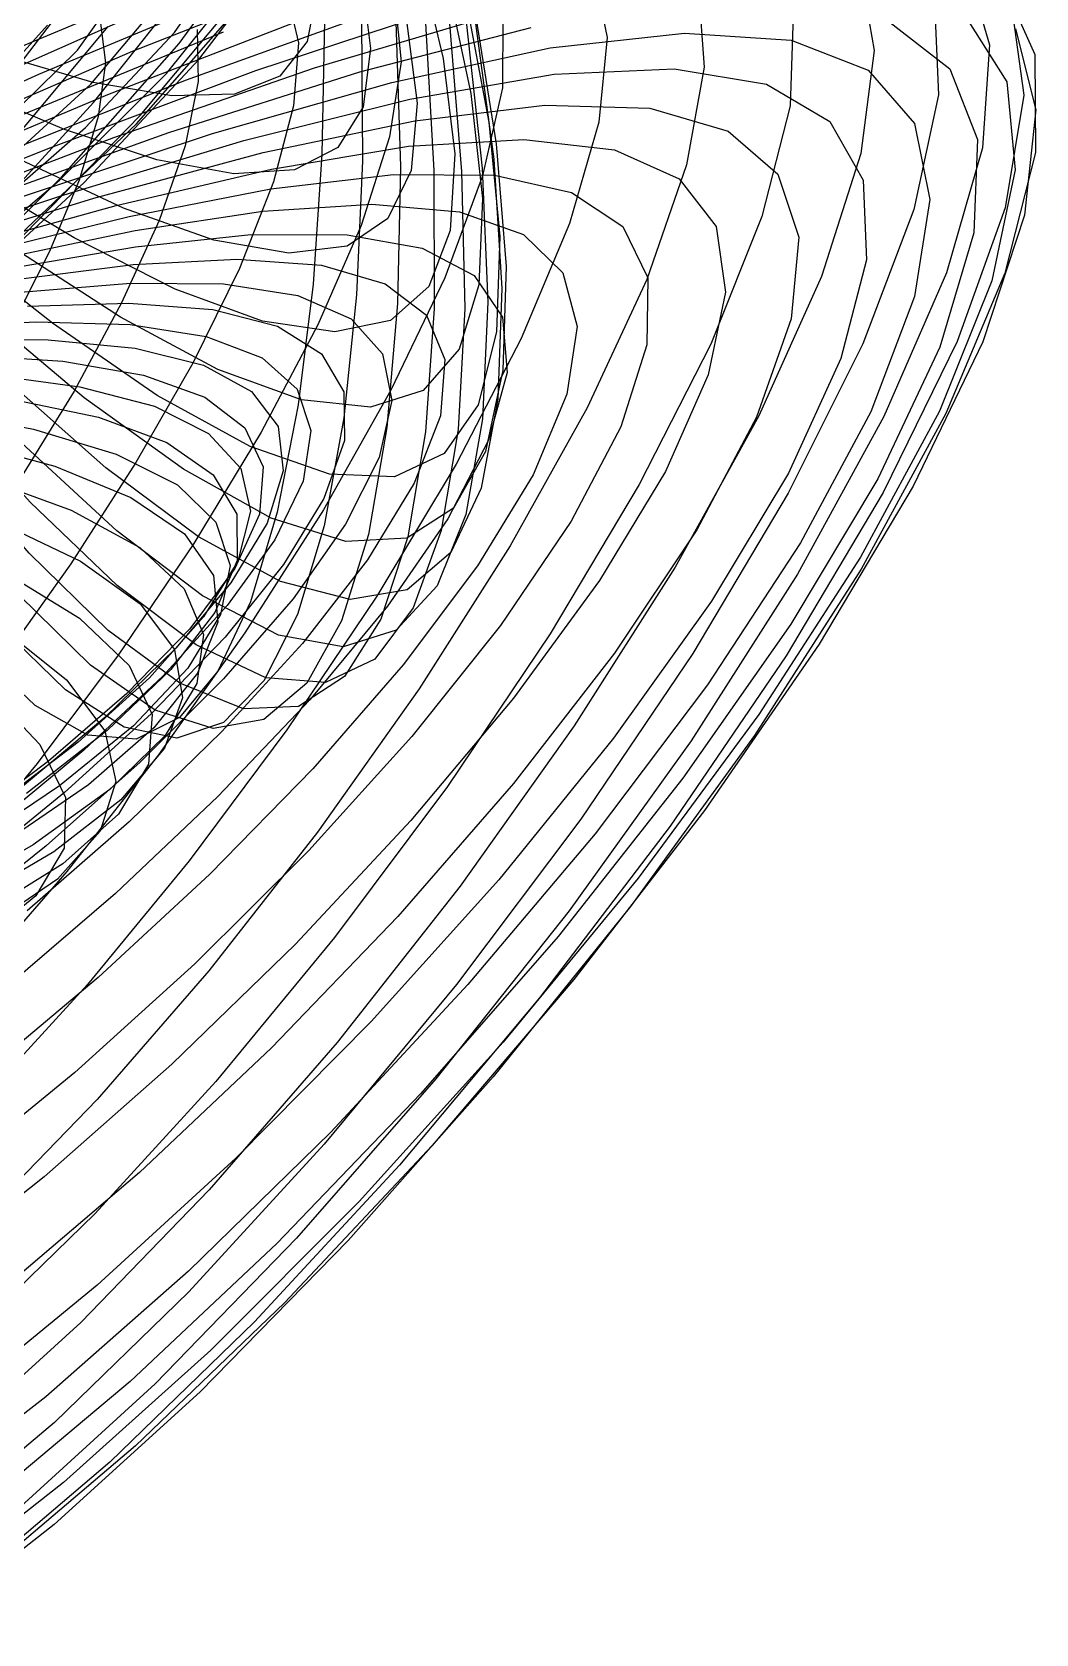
# Model space of a CAD drawing. Header units: metres. Extents: x 6 to 209, y 2 to 206.
# Drawn here: x 150.9 to 209.5, y 10.9 to 104.3 of the extents above; entities that cross this region are included whole.
import ezdxf

# ---------------------------------------------------------------- set-up
doc = ezdxf.new("R2010")
doc.units = ezdxf.units.M

msp = doc.modelspace()

# ---------------------------------------------------------------- linework, layer by layer
for points in [[(62.4174, 113.2584), (56.2845, 103.6668), (51.2834, 94.5869), (47.6299, 86.3109), (45.5036, 79.0936), (45.0411, 73.1434), (46.3307, 68.6157), (49.4085, 65.6075), (54.2561, 64.1549), (60.801, 64.2318), (68.9177, 65.7522), (78.4314, 68.5732), (89.1231, 72.5015), (100.7365, 77.3006), (112.9855, 82.7003), (125.5637, 88.4067), (138.1538, 94.1143), (150.4378, 99.5169), (162.1072, 104.3199)], [(83.2952, 113.8), (77.4455, 101.9018), (72.2215, 90.5877), (67.9019, 80.1321), (64.7311, 70.7831), (62.9093, 62.7541), (62.5847, 56.2177), (63.8478, 51.3005), (66.727, 48.0792), (71.1874, 46.579), (77.1312, 46.7732), (84.4006, 48.585), (92.7831, 51.8908), (102.0185, 56.5247), (111.8077, 62.2854), (121.8233, 68.943), (131.7209, 76.2477), (141.151, 83.9388), (149.7716, 91.7537), (157.2606, 99.4374), (163.3265, 106.7512)], [(81.9085, 113.2507), (77.0222, 101.0841), (72.7123, 89.5521), (69.2327, 78.9448), (66.8049, 69.5229), (65.6091, 61.5096), (65.7773, 55.0833), (67.3875, 50.3725), (70.4606, 47.452), (74.9586, 46.3411), (80.786, 47.0036), (87.7919, 49.3496), (95.7754, 53.2396), (104.4924, 58.4897), (113.6634, 64.8785), (122.9839, 72.1553), (132.1343, 80.0492), (140.7917, 88.2788), (148.6412, 96.5621), (155.3867, 104.6265)], [(60.1661, 111.4827), (53.8759, 102.0558), (48.8548, 93.2155), (45.3217, 85.2379), (43.4536, 78.3589), (43.3791, 72.7656), (45.1733, 68.5911), (48.8541, 65.9097), (54.3815, 64.7351), (61.6576, 65.0208), (70.5295, 66.6626), (80.7939, 69.503), (92.2028, 73.3378), (104.472, 77.9244), (117.2895, 82.991), (130.3256, 88.2476), (143.2438, 93.3972), (155.7112, 98.147), (167.4095, 102.2203), (178.0448, 105.3666)], [(74.0183, 111.8718), (69.0396, 103.9035), (64.8927, 96.28), (61.754, 89.252), (59.7738, 83.0427), (59.071, 77.8395), (59.7286, 73.7879), (61.7897, 70.9865), (65.2556, 69.484), (70.0851, 69.2774), (76.1951, 70.313), (83.4625, 72.4883), (91.7281, 75.6565), (100.801, 79.6321), (110.4645, 84.1977), (120.4828, 89.1132), (130.6086, 94.1239), (140.5905, 98.9712), (150.1812, 103.4018), (159.1453, 107.1777)], [(170.1589, 104.9733), (170.2139, 96.7951), (169.8734, 88.9777), (169.1301, 81.7987), (167.9802, 75.513), (166.4243, 70.3436), (164.4673, 66.4738), (162.1192, 64.0406), (159.3947, 63.1297), (156.3139, 63.7726), (152.9018, 65.9453), (149.1887, 69.5692), (145.2097, 74.5135), (141.0043, 80.6004), (136.6161, 87.6109), (132.092, 95.2928), (127.4821, 103.3693), (122.838, 111.5493)], [(59.1478, 110.6599), (53.145, 101.0331), (48.3861, 92.0252), (45.0828, 83.921), (43.4066, 76.9642), (43.4822, 71.3489), (45.3831, 67.2129), (49.1275, 64.6341), (54.6774, 63.6274), (61.9387, 64.1455), (70.7641, 66.0811), (80.9567, 69.2713), (92.2765, 73.5046), (104.4472, 78.5287), (117.1656, 84.0609), (130.1104, 89.7986), (142.953, 95.4313), (155.3681, 100.6522), (167.0432, 105.1706)], [(69.1591, 110.3102), (64.0332, 101.8787), (59.8714, 93.9059), (56.8559, 86.6507), (55.1385, 80.3391), (54.8352, 75.1567), (56.0215, 71.2422), (58.7288, 68.6829), (62.9428, 67.512), (68.6032, 67.7078), (75.6051, 69.1948), (83.8015, 71.847), (93.0079, 75.4932), (103.0077, 79.9233), (113.5589, 84.8965), (124.4015, 90.1508), (135.2658, 95.4125), (145.8813, 100.4074), (155.9844, 104.8706)], [(82.6401, 111.0085), (76.5547, 100.1478), (71.1939, 89.884), (66.8294, 80.4566), (63.6957, 72.0797), (61.9803, 64.9354), (61.8172, 59.1683), (63.2807, 54.8813), (66.3827, 52.1328), (71.0712, 50.9352), (77.232, 51.2555), (84.6919, 53.0167), (93.2249, 56.1013), (102.5592, 60.3557), (112.3869, 65.5962), (122.3746, 71.6156), (132.1752, 78.1907), (141.44, 85.0905), (149.8307, 92.0842), (157.0322, 98.9492), (162.7633, 105.4791)], [(80.8216, 109.4084), (75.429, 97.444), (70.7457, 86.1857), (67.0342, 75.9087), (64.5198, 66.8573), (63.3815, 59.2375), (63.7448, 53.2106), (65.6766, 48.8886), (69.1821, 46.3305), (74.2043, 45.5418), (80.6247, 46.4745), (88.2678, 49.0296), (96.9064, 53.061), (106.2694, 58.3814), (116.0511, 64.7691), (125.9216, 71.9761), (135.539, 79.7374), (144.5606, 87.78), (152.6555, 95.8328), (159.5163, 103.636), (164.8705, 110.9504)], [(173.888, 104.8191), (174.3826, 96.2223), (174.3958, 88.1826), (173.8982, 80.9826), (172.8677, 74.8739), (171.2902, 70.0682), (169.161, 66.7299), (166.4849, 64.9701), (163.2774, 64.8427), (159.5644, 66.3428), (155.3825, 69.4066), (150.7783, 73.9139), (145.8078, 79.6922), (140.5356, 86.5234), (135.0333, 94.151), (129.3784, 102.2898), (123.6522, 110.6358)], [(79.8665, 106.4826), (74.1695, 95.3027), (69.2937, 84.8516), (65.4989, 75.3753), (63.004, 67.0903), (61.9785, 60.1761), (62.5351, 54.7704), (64.7258, 50.9647), (68.5388, 48.802), (73.8988, 48.2762), (80.6686, 49.3328), (88.6541, 51.8715), (97.61, 55.75), (107.2489, 60.7901), (117.2507, 66.7834), (127.2739, 73.5), (136.9674, 80.6958), (145.9833, 88.1218), (153.9889, 95.5326), (160.6784, 102.6953), (165.7847, 109.3971)], [(82.3946, 109.4918), (76.3359, 100.1028), (71.0665, 91.2748), (66.84, 83.2036), (63.8711, 76.0626), (62.3274, 69.9977), (62.323, 65.1226), (63.9141, 61.5162), (67.0958, 59.2201), (71.8023, 58.2381), (77.9086, 58.5363), (85.2344, 60.0451), (93.5502, 62.6623), (102.5851, 66.2566), (112.036, 70.6729), (121.5785, 75.7379), (130.8776, 81.2665), (139.6005, 87.0683), (147.4272, 92.9542), (154.063, 98.7432), (159.2485, 104.2685), (162.7691, 109.3834)], [(82.7735, 109.322), (76.9804, 101.6314), (72.0027, 94.4246), (68.067, 87.8511), (65.3617, 82.0419), (64.0295, 77.1066), (64.1625, 73.1294), (65.7979, 70.1675), (68.9165, 68.2495), (73.443, 67.375), (79.2478, 67.515), (86.1521, 68.6135), (93.9329, 70.5901), (102.3315, 73.3427), (111.0619, 76.7516), (119.8211, 80.684), (128.2994, 84.9988), (136.1917, 89.5513), (143.2081, 94.1987), (149.0845, 98.805), (153.5917, 103.2451), (156.5439, 107.4099)], [(176.258, 104.9208), (177.1857, 96.3692), (177.5241, 88.5531), (177.2237, 81.7423), (176.2468, 76.1686), (174.5688, 72.0176), (172.1802, 69.4221), (169.0867, 68.4579), (165.3109, 69.1407), (160.8914, 71.4262), (155.8828, 75.2115), (150.3548, 80.339), (144.3902, 86.6026), (138.0838, 93.7544), (131.5394, 101.5146), (124.8678, 109.581)], [(64.46, 108.3863), (59.2762, 99.6033), (55.1896, 91.3967), (52.3851, 84.0289), (51.0129, 77.7246), (51.1829, 72.6633), (52.9601, 68.9733), (56.3614, 66.7274), (61.3549, 65.9406), (67.8594, 66.5706), (75.7469, 68.5193), (84.8459, 71.637), (94.9467, 75.7288), (105.8076, 80.5614), (117.1624, 85.8731), (128.7291, 91.3827), (140.2182, 96.8015), (151.3425, 101.8433), (161.826, 106.2361)], [(80.0915, 109.2384), (75.7332, 97.4398), (72.0083, 86.375), (69.1489, 76.3233), (67.3531, 67.5314), (66.7769, 60.2061), (67.5282, 54.5073), (69.6621, 50.5436), (73.1783, 48.3691), (78.0202, 47.9826), (84.0771, 49.3277), (91.1869, 52.296), (99.1419, 56.7312), (107.6954, 62.4351), (116.5707, 69.1751), (125.4701, 76.6924), (134.0861, 84.7118), (142.1113, 92.9512), (149.25, 101.1316), (155.2285, 108.9868)], [(176.7351, 105.7798), (178.0176, 97.7748), (178.5929, 90.6314), (178.3967, 84.5892), (177.3817, 79.845), (175.5195, 76.5464), (172.8023, 74.7866), (169.2442, 74.6013), (164.8809, 75.9678), (159.7701, 78.806), (153.9895, 82.9817), (147.6359, 88.3114), (140.8219, 94.5696), (133.6736, 101.4966), (126.327, 108.8084)], [(175.0455, 107.7584), (176.5418, 100.7207), (177.2199, 94.5931), (177.0086, 89.5716), (175.8591, 85.8087), (173.7468, 83.4083), (170.6734, 82.4221), (166.6669, 82.8484), (161.782, 84.6323), (156.0984, 87.6683), (149.7195, 91.8042), (142.769, 96.8472), (135.3879, 102.5711), (127.7304, 108.7248)], [(173.3894, 109.203), (174.9282, 102.7554), (175.6012, 97.2097), (175.3375, 92.7375), (174.0905, 89.4679), (171.8405, 87.4831), (168.596, 86.8158), (164.3939, 87.4482), (159.2992, 89.3138), (153.4031, 92.2993), (146.8211, 96.2499), (139.6894, 100.9749), (132.1611, 106.2548)], [(56.5816, 107.8539), (50.8144, 98.347), (46.3901, 89.5557), (43.5123, 81.7527), (42.3408, 75.1663), (42.986, 69.9724), (45.504, 66.2892), (49.8941, 64.1733), (56.0979, 63.6185), (64.0003, 64.5567), (73.4331, 66.8611), (84.1796, 70.3515), (95.9812, 74.8015), (108.5457, 79.9478), (121.5563, 85.4998), (134.6818, 91.1515), (147.5871, 96.593), (159.9441, 101.5226), (171.442, 105.6583)], [(59.6464, 108.2599), (53.7778, 99.2755), (49.2353, 90.9443), (46.2226, 83.521), (44.8997, 77.2184), (45.3766, 72.2004), (47.709, 68.5767), (51.8955, 66.3996), (57.8771, 65.6626), (65.5383, 66.3021), (74.7105, 68.1997), (85.1772, 71.1879), (96.6805, 75.0567), (108.929, 79.5621), (121.6079, 84.4356), (134.3882, 89.3949), (146.9379, 94.1545), (158.9323, 98.4375), (170.0649, 101.9856), (180.0567, 104.5695)], [(79.3208, 104.9361), (73.5621, 95.0327), (68.7013, 85.826), (64.9843, 77.523), (62.614, 70.3037), (61.7429, 64.3153), (62.4662, 59.6684), (64.8187, 56.4332), (68.7722, 54.6385), (74.2365, 54.2707), (81.0619, 55.2755), (89.0441, 57.5597), (97.9311, 60.9956), (107.4315, 65.4254), (117.225, 70.6672), (126.9734, 76.5219), (136.3324, 82.7801), (144.9639, 89.2294), (152.5479, 95.6622), (158.794, 101.8829), (163.4518, 107.7143)], [(78.721, 105.1173), (73.8483, 93.2786), (69.7535, 82.2611), (66.6801, 72.3351), (64.8316, 63.7367), (64.3638, 56.6599), (65.3787, 51.251), (67.9196, 47.6044), (71.9696, 45.7599), (77.4509, 45.702), (84.2274, 47.3615), (92.1091, 50.618), (100.8581, 55.3052), (110.1969, 61.2171), (119.818, 68.1152), (129.3945, 75.7379), (138.5914, 83.8094), (147.0779, 92.0496), (154.5387, 100.1841), (160.6856, 107.9537)], [(168, 105), (167.8514, 97.1633), (167.3402, 89.5928), (166.4696, 82.5581), (165.2453, 76.3101), (163.6757, 71.0722), (161.7719, 67.0323), (159.5477, 64.3359), (157.0196, 63.0812), (154.2069, 63.3151), (151.1317, 65.032), (147.8187, 68.1734), (144.295, 72.63), (140.5905, 78.2459), (136.737, 84.8233), (132.7686, 92.1303), (128.7212, 99.9084), (124.6321, 107.8821)], [(170.1325, 107.7079), (170.6907, 103.35), (170.2486, 99.9401), (168.7702, 97.5628), (166.2497, 96.2613), (162.7123, 96.0368), (158.2142, 96.8486), (152.8408, 98.6164), (146.7047, 101.2234), (139.9424, 104.5211)], [(199.2453, 107.9033), (200.0644, 103.2219), (199.2831, 97.2156), (196.9907, 90.0453), (193.3202, 81.9211), (188.4434, 73.0955), (182.5644, 63.8545), (175.912, 54.5077), (168.7316, 45.3781), (161.2762, 36.79), (153.7977, 29.058), (146.5377, 22.4757)], [(183.7036, 107.7779), (184.4939, 103.9739), (184.0008, 99.0533), (182.2926, 93.1475), (179.4723, 86.4293), (175.6746, 79.1074), (171.0597, 71.4188), (165.8084, 63.6211), (160.1148, 55.9833), (154.1801, 48.7767), (148.2046, 42.2648)], [(205.4314, 108.14), (206.7892, 103.565), (206.3741, 97.552), (204.2701, 90.2556), (200.611, 81.8843), (195.5746, 72.6937), (189.3767, 62.9779), (182.2626, 53.059), (174.4983, 43.2764), (166.3612, 33.9747), (158.13, 25.4911), (150.0749, 18.1442)], [(60.1087, 106.1478), (54.9653, 97.1445), (51.0485, 88.8343), (48.5424, 81.4782), (47.5921, 75.2953), (48.2983, 70.4547), (50.7126, 67.0707), (54.8355, 65.1987), (60.6151, 64.834), (67.9483, 65.9122), (76.6837, 68.3126), (86.6254, 71.8628), (97.5393, 76.3456), (109.1605, 81.5075), (121.201, 87.0687), (133.3591, 92.7334), (145.3294, 98.2017), (156.8116, 103.1805), (167.5207, 107.3953)], [(172.1522, 104.8956), (172.4237, 96.457), (172.26, 88.4774), (171.6426, 81.239), (170.5586, 74.997), (169.0008, 69.9708), (166.9689, 66.3356), (164.4696, 64.2171), (161.5174, 63.6861), (158.1343, 64.7566), (154.3503, 67.3851), (150.203, 71.4719), (145.7371, 76.8653), (141.0037, 83.366), (136.0599, 90.7353), (130.9671, 98.7028), (125.7905, 106.9763)], [(176.1662, 106.6168), (177.5761, 99.052), (178.2213, 92.3837), (178.0331, 86.831), (176.9621, 82.5693), (174.9809, 79.7244), (172.0858, 78.3688), (168.2969, 78.5185), (163.6591, 80.1337), (158.2408, 83.1199), (152.1325, 87.332), (145.4447, 92.5796), (138.3047, 98.6343), (130.8535, 105.2383)], [(167.546, 106.6808), (166.9884, 103.7455), (165.3873, 101.7373), (162.7452, 100.6835), (159.0966, 100.5738), (154.5071, 101.3609), (149.0716, 102.9626), (142.9117, 105.2658)], [(207.5397, 107.2166), (209.4333, 102.9857), (209.457, 97.2798), (207.684, 90.238), (204.2409, 82.0557), (199.3026, 72.9776), (193.0858, 63.2898), (185.8407, 53.3099), (177.8421, 43.3758), (169.3795, 33.8341), (160.7466, 25.0276), (152.2313, 17.2835), (144.1052, 10.9012)], [(189.8063, 106.7809), (190.1489, 102.2463), (189.1155, 96.5571), (186.7945, 89.8711), (183.3113, 82.3883), (178.8235, 74.3447), (173.5148, 66.0041), (167.5885, 57.6487), (161.2601, 49.5697), (154.7496, 42.0569), (148.2738, 35.3883)], [(165.8181, 106.485), (166.4798, 103.6647), (166.2007, 99.9932), (165.0288, 95.5683), (163.0378, 90.5194), (160.3243, 85.003), (157.0039, 79.1975), (153.2074, 73.2972), (149.0757, 67.5056)], [(54.8092, 104.9493), (49.3739, 95.7097), (45.3638, 87.2681), (42.9706, 79.8805), (42.3399, 73.7561), (43.565, 69.0502), (46.6835, 65.8594), (51.6749, 64.2186), (58.4606, 64.101), (66.9058, 65.4191), (76.8232, 68.0292), (87.979, 71.7372), (100.0997, 76.3062), (112.8811, 81.4662), (125.9974, 86.9244), (139.1124, 92.3766), (151.8896, 97.5191), (164.0032, 102.0601), (175.1488, 105.7315)], [(79.4361, 104.9158), (73.8551, 96.6026), (69.206, 88.9047), (65.7114, 81.985), (63.551, 75.9838), (62.855, 71.0146), (63.6986, 67.1607), (66.099, 64.4734), (70.0144, 62.9705), (75.3447, 62.6363), (81.9351, 63.4228), (89.5805, 65.252), (98.0334, 68.0187), (107.0114, 71.5946), (116.2076, 75.8336), (125.3015, 80.5762), (133.9694, 85.6561), (141.8969, 90.9055), (148.7895, 96.1615), (154.383, 101.2712), (158.4536, 106.0973)], [(80.347, 106.2166), (75.1353, 99.5907), (70.8484, 93.4641), (67.6794, 87.9564), (65.7809, 83.1697), (65.2586, 79.186), (66.1674, 76.065), (68.5089, 73.8427), (72.2311, 72.5306), (77.2297, 72.1156), (83.3516, 72.5615), (90.3999, 73.81), (98.1407, 75.7835), (106.3112, 78.3882), (114.6287, 81.517), (122.8009, 85.0542), (130.5355, 88.8791), (137.5513, 92.8703), (143.5878, 96.9104), (148.4145, 100.8894), (151.8395, 104.7086)], [(175.2814, 104.8057), (175.9978, 96.1683), (176.1808, 88.1817), (175.7909, 81.1244), (174.7974, 75.2401), (173.1803, 70.7293), (170.9317, 67.742), (168.0561, 66.3724), (164.5715, 66.656), (160.5096, 68.5681), (155.915, 72.0247), (150.8452, 76.8861), (145.369, 82.9615), (139.5657, 90.016), (133.5228, 97.7793), (127.3341, 105.9553)], [(203.5684, 106.0062), (203.7976, 100.6346), (202.3695, 93.9456), (199.3955, 86.1248), (195.0316, 77.4066), (189.4721, 68.0659), (182.943, 58.4091), (175.6931, 48.7632), (167.9853, 39.4648), (160.0875, 30.8475), (152.2625, 23.2307), (144.7595, 16.908)], [(172.1156, 106.0224), (172.4722, 102.5565), (171.7914, 98.1823), (170.1376, 93.0205), (167.6026, 87.2255), (164.3027, 80.9798), (160.3741, 74.4879), (155.9681, 67.9695), (151.2451, 61.6515), (146.3697, 55.7602)], [(208.0685, 105.8065), (208.7765, 100.6286), (207.6856, 94.0508), (204.9015, 86.2493), (200.5792, 77.4527), (194.9172, 67.934), (188.15, 58.0017), (180.5396, 47.9887), (172.3656, 38.2409), (163.9159, 29.1051), (155.4758, 20.9163), (147.3187, 13.9863)], [(176.7573, 105.2275), (177.8766, 96.8889), (178.3479, 89.3574), (178.1135, 82.8896), (177.1299, 77.7014), (175.3698, 73.9605), (172.8234, 71.7807), (169.5, 71.2179), (165.4278, 72.268), (160.6543, 74.8682), (155.2453, 78.8983), (149.2835, 84.1861), (142.8668, 90.5135), (136.1057, 97.6244), (129.1204, 105.2341)], [(172.772, 105.107), (173.4039, 100.1592), (173.0616, 96.2313), (171.7031, 93.4292), (169.315, 91.8149), (165.9138, 91.4038), (161.5459, 92.1652), (156.2866, 94.024), (150.2384, 96.8632), (143.5278, 100.5294), (136.3019, 104.8379)], [(205.4335, 105.1137), (207.7917, 101.4022), (208.269, 96.2592), (206.9233, 89.8018), (203.8676, 82.2026), (199.265, 73.6834), (193.3226, 64.508), (186.2837, 54.973), (178.4189, 45.3978), (170.0165, 36.113), (161.372, 27.4491), (152.7776, 19.7247), (144.5124, 13.235)], [(178.4088, 105.212), (178.3807, 101.0402), (177.2223, 95.914), (175.0163, 89.9795), (171.8752, 83.4175), (167.9365, 76.4379), (163.3584, 69.272), (158.3134, 62.1644), (152.9824, 55.3652), (147.5482, 49.1204)], [(195.3343, 105.2722), (195.1491, 99.9941), (193.5104, 93.5448), (190.5287, 86.1085), (186.3525, 77.9124), (181.1627, 69.2185), (175.1661, 60.3151), (168.5881, 51.5068), (161.6639, 43.1034), (154.6307, 35.4095), (147.7194, 28.7133)], [(200.9906, 104.8585), (204.466, 102.1579), (206.0824, 98.0432), (205.861, 92.5914), (203.8791, 85.9348), (200.2667, 78.257), (195.2013, 69.7867), (188.9014, 60.7899), (181.6182, 51.5608), (173.6263, 42.4115), (165.2144, 33.6613), (156.6743, 25.625), (148.2912, 18.602)], [(154.916, 104.9712), (155.222, 102.5035), (154.7984, 99.3757), (153.689, 95.6741), (151.9575, 91.5094), (149.6842, 87.0127)], [(150.0883, 94.6127), (161.4728, 98.3768), (171.918, 101.3659), (181.1631, 103.374), (188.9855, 104.2341), (195.2087, 103.8247), (199.7065, 102.0753), (202.4074, 98.9687), (203.2963, 94.5431), (202.4138, 88.8909), (199.8546, 82.1561), (195.7633, 74.5292), (190.3288, 66.2416), (183.7775, 57.5568), (176.3646, 48.7619), (168.3649, 40.1573), (160.0634, 32.0463), (151.7444, 24.7242), (143.6825, 18.4677)], [(208.2996, 104.4977), (209.4904, 99.7659), (208.821, 93.6282), (206.3852, 86.2422), (202.3288, 77.8184), (196.8444, 68.6134), (190.1636, 58.9214), (182.549, 49.0634), (174.2842, 39.3766), (165.6638, 30.2024), (156.9833, 21.874), (148.528, 14.7049)], [(160.5812, 104.4421), (160.6291, 101.409), (159.8666, 97.6662), (158.3512, 93.3204), (156.1618, 88.5038), (153.3956, 83.3703), (150.1643, 78.0898)], [(141.2321, 90.9595), (152.629, 94.7601), (163.2986, 97.9767), (172.968, 100.3963), (181.3966, 101.8373), (188.3837, 102.1574), (193.775, 101.2589), (197.4669, 99.0932), (199.4094, 95.6629), (199.6072, 91.0224), (198.119, 85.2765), (195.0544, 78.577), (190.5702, 71.118), (184.8634, 63.129), (178.1649, 54.8671), (170.7303, 46.6082), (162.8312, 38.6373), (154.7452, 31.2383), (146.7461, 24.6841)], [(143.8627, 91.3322), (154.5397, 94.6084), (164.4246, 97.2713), (173.2647, 99.132), (180.8411, 100.0336), (186.9757, 99.8579), (191.5368, 98.5298), (194.4426, 96.0209), (195.6638, 92.3511), (195.2237, 87.5883), (193.1966, 81.8464), (189.7051, 75.2818), (184.9148, 68.0883), (179.0284, 60.4902), (172.278, 52.7347), (164.9166, 45.0834), (157.2093, 37.8031), (149.4237, 31.1561)], [(145.9367, 91.4388), (155.846, 94.1888), (164.9123, 96.3111), (172.904, 97.6406), (179.6244, 98.0446), (184.9181, 97.4275), (188.6753, 95.7349), (190.8354, 92.9567), (191.3879, 89.1272), (190.3729, 84.3248), (187.8785, 78.6699), (184.0375, 72.3202), (179.0222, 65.4661), (173.038, 58.3241), (166.3157, 51.1289), (159.1033, 44.1256), (151.6573, 37.5611), (144.2333, 31.675)], [(147.4874, 91.3063), (156.6163, 93.5458), (164.8635, 95.1556), (172.0187, 95.9939), (177.9071, 95.9504), (182.395, 94.9503), (185.3936, 92.958), (186.8617, 89.9789), (186.8065, 86.0592), (185.2826, 81.2855), (182.3899, 75.7814), (178.2693, 69.7037), (173.0976, 63.2372), (167.0809, 56.5884), (160.4469, 49.978), (153.4368, 43.6337), (146.2971, 37.7815)], [(148.5864, 90.9727), (156.9538, 92.7295), (164.4104, 93.8647), (170.7665, 94.2581), (175.8681, 93.8197), (179.6019, 92.4936), (181.8987, 90.2605), (182.7352, 87.1388), (182.1342, 83.1845), (180.1633, 78.4895), (176.9322, 73.1789), (172.5885, 67.4066), (167.3118, 61.3504), (161.3074, 55.2056), (154.799, 49.1783), (148.0201, 43.4782)], [(149.3352, 90.4785), (156.9858, 91.7877), (163.7027, 92.4903), (169.3152, 92.4858), (173.6889, 91.7025), (176.7293, 90.1009), (178.3851, 87.6758), (178.6493, 84.4565), (177.5585, 80.5065), (175.1922, 75.9214), (171.6685, 70.8262), (167.1403, 65.3708), (161.7895, 59.7249), (155.8199, 54.0726), (149.4508, 48.6052)], [(149.8533, 89.8595), (156.8499, 90.7577), (162.8921, 91.0686), (167.8268, 90.7091), (171.5371, 89.6238), (173.9458, 87.7875), (175.0181, 85.207), (174.7614, 81.9205), (173.2256, 77.9974), (170.5004, 73.5358), (166.7119, 68.6596), (162.018, 63.5139), (156.6023, 58.2607), (150.6679, 53.0727)], [(150.265, 89.1398), (156.6799, 89.6604), (162.118, 89.6149), (166.4421, 88.9357), (169.5512, 87.5817), (171.3839, 85.5402), (171.9201, 82.8279), (171.1812, 79.4909), (169.2293, 75.6031), (166.1639, 71.2644), (162.1192, 66.5969), (157.258, 61.7412), (151.7667, 56.8517), (145.8479, 52.0907)], [(150.6849, 88.3267), (156.5908, 88.496), (161.4928, 88.1212), (165.2673, 87.1481), (167.8281, 85.5483), (169.1281, 83.3198), (169.1613, 80.4885), (167.9625, 77.1067), (165.6054, 73.2524), (162.2002, 69.0266), (157.8891, 64.5498), (152.8411, 59.9584), (147.2462, 55.3995)], [(144.8492, 87.1136), (151.2051, 87.4077), (156.6672, 87.2433), (161.0904, 86.5566), (164.3637, 85.3059), (166.4141, 83.4738), (167.2085, 81.0683), (166.7545, 78.1228), (165.1001, 74.6955), (162.3315, 70.868), (158.5696, 66.7422), (153.9663, 62.4371), (148.6979, 58.0851)], [(145.8672, 86.3933), (151.884, 86.3511), (156.9527, 85.8612), (160.938, 84.8717), (163.7409, 83.352), (165.3008, 81.2948), (165.5984, 78.7171), (164.6551, 75.6593), (162.5327, 72.185), (159.3306, 68.3789), (155.1821, 64.3435), (150.2497, 60.1968)], [(147.0213, 85.4897), (152.7386, 85.1092), (157.4442, 84.2946), (161.0126, 83.0051), (163.3556, 81.2207), (164.4257, 78.9435), (164.2173, 76.1985), (162.7666, 73.033), (160.1501, 69.5151), (156.4816, 65.7321), (151.9083, 61.7875), (146.6052, 57.7975)], [(148.3063, 84.3515), (153.7404, 83.6243), (158.0908, 82.4815), (161.2411, 80.8929), (163.1149, 78.8483), (163.6778, 76.3589), (162.939, 73.4573), (160.9505, 70.1965), (157.8049, 66.649), (153.632, 62.904), (148.5944, 59.0649)], [(145.1087, 82.2682), (151.0362, 81.1465), (155.8553, 79.6968), (159.4286, 77.8924), (161.6603, 75.7236), (162.5, 73.1992), (161.9437, 70.3462), (160.034, 67.2099), (156.8585, 63.8522), (152.5463, 60.3503), (147.2638, 56.794)], [(149.6741, 82.9218), (154.8167, 81.8373), (158.7966, 80.3628), (161.5072, 78.4784), (162.8843, 76.1837), (162.9082, 73.4982), (161.6039, 70.4612), (159.0405, 67.1308), (155.3281, 63.5826), (150.6144, 59.907)], [(146.6261, 80.5076), (152.2707, 78.9843), (156.714, 77.1693), (159.8279, 75.0468), (161.5294, 72.6175), (161.7834, 69.8983), (160.6032, 66.9229), (158.0504, 63.7408), (154.2325, 60.4163), (149.2987, 57.0262)], [(147.9405, 78.3416), (153.2326, 76.4152), (157.2325, 74.2472), (159.824, 71.8333), (160.9386, 69.1833), (160.558, 66.3216), (158.7147, 63.2868), (155.4905, 60.1309), (151.0136, 56.9181), (145.4538, 53.7226)], [(148.9092, 75.764), (153.7664, 73.448), (157.2476, 70.9564), (159.2505, 68.2952), (159.7232, 65.4826), (158.6662, 62.5488), (156.1321, 59.5352), (152.2239, 56.4942), (147.0907, 53.4869)], [(149.3861, 72.7989), (153.7208, 70.1258), (156.6076, 67.3587), (157.9603, 64.5134), (157.7456, 61.6146), (155.984, 58.696), (152.7492, 55.7998), (148.1654, 52.9753)], [(149.2353, 69.5046), (152.9629, 66.5273), (155.1872, 63.5527), (155.8403, 60.6045), (154.9087, 57.7119), (152.434, 54.9099), (148.511, 52.2379)], [(148.3443, 65.9735), (151.3912, 62.765), (152.8999, 59.669), (152.8223, 56.7146), (151.1658, 53.933), (147.993, 51.3573)]]:
    msp.add_lwpolyline(points)

doc.saveas('drawing.dxf')
